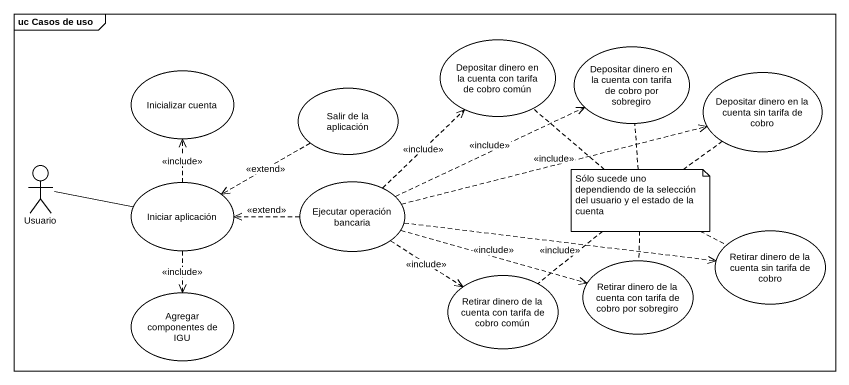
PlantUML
@startuml
mainframe uc Casos de uso
usecase "Depositar dinero en la cuenta con tarifa de cobro común" as Depositar_dinero_en_la
usecase "Depositar dinero en la cuenta con tarifa de cobro por sobregiro" as Depositar_dinero_en_la_2
usecase "Inicializar cuenta" as Inicializar_cuenta
usecase "Salir de la aplicación" as Salir_de_la_aplicación
usecase "Depositar dinero en la cuenta sin tarifa de cobro" as Depositar_dinero_en_la_3
actor Usuario
usecase "Iniciar aplicación" as Iniciar_aplicación
usecase "Ejecutar operación bancaria" as Ejecutar_operación_bancaria
usecase "Retirar dinero de la cuenta con tarifa de cobro por sobregiro" as Retirar_dinero_de_la_cuenta
usecase "Retirar dinero de la cuenta sin tarifa de cobro" as Retirar_dinero_de_la_cuenta_2
usecase "Agregar componentes de IGU" as Agregar_componentes_de_IGU
usecase "Retirar dinero de la cuenta con tarifa de cobro común" as Retirar_dinero_de_la_cuenta_3
Salir_de_la_aplicación .left.> Iniciar_aplicación : <<extend>>
Usuario -right- Iniciar_aplicación
Iniciar_aplicación .up.> Inicializar_cuenta : <<include>>
Iniciar_aplicación ..> Agregar_componentes_de_IGU : <<include>>
Ejecutar_operación_bancaria .up.> Depositar_dinero_en_la : <<include>>
Ejecutar_operación_bancaria .right.> Depositar_dinero_en_la_2 : <<include>>
Ejecutar_operación_bancaria .right.> Depositar_dinero_en_la_3 : <<include>>
Ejecutar_operación_bancaria .left.> Iniciar_aplicación : <<extend>>
Ejecutar_operación_bancaria .right.> Retirar_dinero_de_la_cuenta : <<include>>
Ejecutar_operación_bancaria .right.> Retirar_dinero_de_la_cuenta_2 : <<include>>
Ejecutar_operación_bancaria ..> Retirar_dinero_de_la_cuenta_3 : <<include>>
note as N1
  Sólo sucede uno dependiendo de la selección del usuario y el estado de la cuenta
end note
N1 .. Depositar_dinero_en_la
N1 .. Retirar_dinero_de_la_cuenta_3
N1 .. Depositar_dinero_en_la_2
N1 .. Retirar_dinero_de_la_cuenta
N1 .. Depositar_dinero_en_la_3
N1 .. Retirar_dinero_de_la_cuenta_2
@enduml
